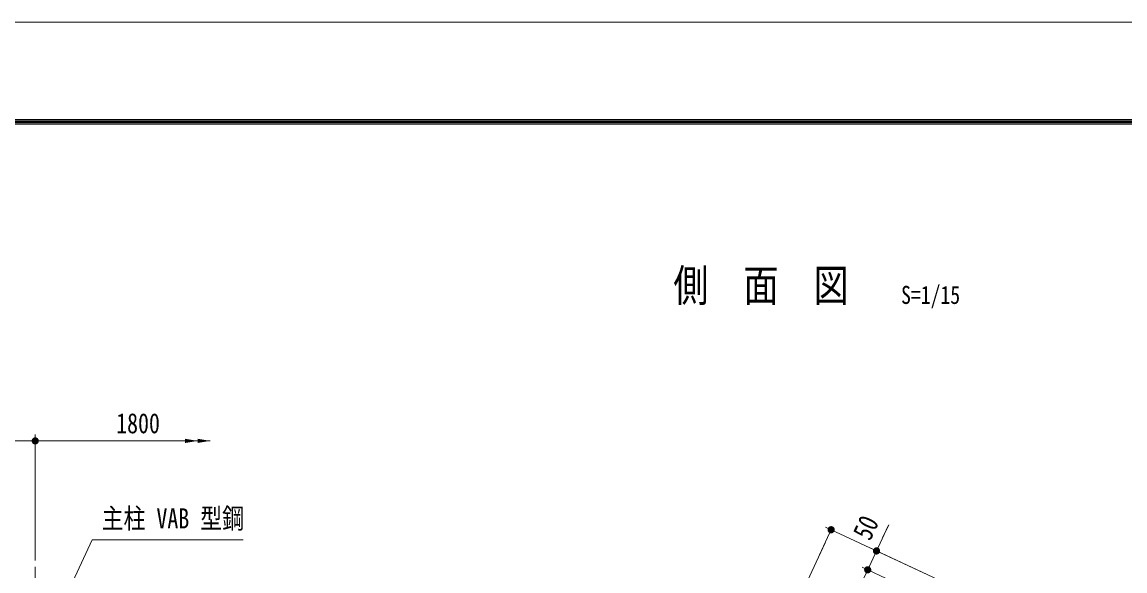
# Model space of a CAD drawing. Units: millimetres, scale not verified. Extents: x -4455 to 4455, y -3150 to 3150.
# Drawn here: x -1525 to 1118, y 1837 to 3150 of the extents above; entities that cross this region are included whole.
import ezdxf
from ezdxf.enums import TextEntityAlignment as Align

# ---------------------------------------------------------------- set-up
doc = ezdxf.new("R2010")
doc.units = ezdxf.units.MM
doc.header["$LTSCALE"] = 30
doc.linetypes.add('USER1', pattern=[2, 1.25, -0.25, 0.25, -0.25])
doc.linetypes.add('USER2', pattern=[1.125, 0.75, -0.125, 0.125, -0.125])
for name, color, linetype, lineweight in [('0-0_D-STR-TXT', 3, 'Continuous', 13), ('0-2_D-STR-DIM', 4, 'Continuous', 13), ('0-3_D-BMK', 2, 'USER2', 13), ('0-E_SUNPOU', 1, 'Continuous', 18), ('1-2_D-TTL', 7, 'Continuous', 9)]:
    doc.layers.add(name, color=color, linetype=linetype, lineweight=lineweight)
doc.layers.add('0-8_D-TTL-TXT', color=7, linetype='Continuous')
doc.styles.add('ＭＳ ゴシック', font='')
doc.styles.get('ＭＳ ゴシック').set_extended_font_data('MS Gothic')

# ---------------------------------------------------------------- blocks, each defined once
blk = doc.blocks.new('M1')
at = {"layer": '0-E_SUNPOU'}
blk.add_line((-7.5, 0), (-57.86, 0), dxfattribs=at)
for points in [[(0, 0), (-7.5, 0), (-7.44, 0.94)], [(0, 0), (-7.44, -0.94), (-7.5, 0)], [(0, 0), (-7.44, 0.94), (-7.26, 1.87)], [(0, 0), (-7.26, -1.87), (-7.44, -0.94)], [(0, 0), (-7.26, 1.87), (-6.97, 2.76)], [(0, 0), (-6.97, -2.76), (-7.26, -1.87)], [(0, 0), (-6.97, 2.76), (-6.57, 3.61)], [(0, 0), (-6.57, -3.61), (-6.97, -2.76)], [(0, 0), (-6.57, 3.61), (-6.07, 4.41)], [(0, 0), (-6.07, -4.41), (-6.57, -3.61)], [(0, 0), (-6.07, 4.41), (-5.47, 5.13)], [(0, 0), (-5.47, -5.13), (-6.07, -4.41)], [(0, 0), (-5.47, 5.13), (-4.78, 5.78)], [(0, 0), (-4.78, -5.78), (-5.47, -5.13)], [(0, 0), (-4.78, 5.78), (-4.02, 6.33)], [(0, 0), (-4.02, -6.33), (-4.78, -5.78)], [(0, 0), (-4.02, 6.33), (-3.19, 6.79)], [(0, 0), (-3.19, -6.79), (-4.02, -6.33)], [(0, 0), (-3.19, 6.79), (-2.32, 7.13)], [(0, 0), (-2.32, -7.13), (-3.19, -6.79)], [(0, 0), (-2.32, 7.13), (-1.41, 7.37)], [(0, 0), (-1.41, -7.37), (-2.32, -7.13)], [(0, 0), (-1.41, 7.37), (-0.47, 7.49)], [(0, 0), (-0.47, -7.49), (-1.41, -7.37)], [(0, 0), (-0.47, 7.49), (0.47, 7.49)], [(0, 0), (0.47, -7.49), (-0.47, -7.49)], [(0, 0), (0.47, 7.49), (1.41, 7.37)], [(0, 0), (1.41, 7.37), (2.32, 7.13)], [(0, 0), (2.32, 7.13), (3.19, 6.79)], [(0, 0), (3.19, 6.79), (4.02, 6.33)], [(0, 0), (4.02, 6.33), (4.78, 5.78)], [(0, 0), (4.78, 5.78), (5.47, 5.13)], [(0, 0), (5.47, 5.13), (6.07, 4.41)], [(0, 0), (6.07, 4.41), (6.57, 3.61)], [(0, 0), (6.57, 3.61), (6.97, 2.76)], [(0, 0), (6.97, 2.76), (7.26, 1.87)], [(0, 0), (7.26, 1.87), (7.44, 0.94)], [(0, 0), (7.44, 0.94), (7.5, 0)], [(0, 0), (1.41, -7.37), (0.47, -7.49)], [(0, 0), (2.32, -7.13), (1.41, -7.37)], [(0, 0), (3.19, -6.79), (2.32, -7.13)], [(0, 0), (4.02, -6.33), (3.19, -6.79)], [(0, 0), (4.78, -5.78), (4.02, -6.33)], [(0, 0), (5.47, -5.13), (4.78, -5.78)], [(0, 0), (6.07, -4.41), (5.47, -5.13)], [(0, 0), (6.57, -3.61), (6.07, -4.41)], [(0, 0), (6.97, -2.76), (6.57, -3.61)], [(0, 0), (7.26, -1.87), (6.97, -2.76)], [(0, 0), (7.44, -0.94), (7.26, -1.87)], [(0, 0), (7.5, 0), (7.44, -0.94)]]:
    blk.add_solid(points, dxfattribs=at)

msp = doc.modelspace()

# ---------------------------------------------------------------- linework, layer by layer
at = {"layer": '0-0_D-STR-TXT', "color": 7, "lineweight": 9}
msp.add_lwpolyline([(-994.7, 1911.09), (-1356.87, 1911.09), (-1470.33, 1666.95)], dxfattribs=at)
at = {"layer": '0-2_D-STR-DIM', "color": 1, "lineweight": 18}
for p, q in [((-1493.02, 1861.63), (-1493.02, 2162.89)), ((668.95, 1816.19), (400.1, 1941.56)), ((537.03, 1915.77), (551.61, 1947.04)), ((399.11, 1903.95), (238.09, 1558.65)), ((501.32, 1839.19), (522.45, 1884.5)), ((668.95, 1816.19), (508.85, 1890.84)), ((647.82, 1770.87), (487.72, 1845.53)), ((647.82, 1770.87), (487.72, 1845.53))]:
    msp.add_line(p, q, dxfattribs=at)
at = {"layer": '0-2_D-STR-DIM', "color": 1}
for p, q in [((-1488.59, 2147.89), (-1101.66, 2147.89)), ((-1093.62, 2147.89), (-1135.46, 2147.89))]:
    msp.add_line(p, q, dxfattribs=at)
at = {"layer": '0-2_D-STR-DIM', "color": 7, "lineweight": 9}
for p, q in [((-1160.22, 2147.89), (-1105.59, 2147.89)), ((-1128.68, 2147.89), (-1074.05, 2147.89))]:
    msp.add_line(p, q, dxfattribs=at)
at = {"layer": '0-2_D-STR-DIM', "color": 7}
for points in [[(-1134.05, 2152.89), (-1134.05, 2142.89), (-1104.05, 2147.89)], [(-1104.05, 2152.89), (-1104.05, 2142.89), (-1074.05, 2147.89)]]:
    msp.add_solid(points, dxfattribs=at)
at = {"layer": '0-3_D-BMK', "linetype": 'USER1'}
msp.add_line((-1493.02, 1846.63), (-1493.02, -435.83), dxfattribs=at)
at = {"layer": '1-2_D-TTL', "color": 2, "lineweight": 18}
msp.add_lwpolyline([(-4454.62, 3150.24), (4455.08, 3150.24), (4455.08, -3150.19), (-4454.62, -3150.19)], close=True, dxfattribs=at)
at = {"layer": '1-2_D-TTL'}
for points in [[(-4168.24, 2916.89), (4168.69, 2916.89), (4168.69, -2916.84), (-4168.24, -2916.84)], [(-4165.59, 2914.24), (4166.04, 2914.24), (4166.04, -2914.19), (-4165.59, -2914.19)], [(-4162.93, 2911.59), (4163.39, 2911.59), (4163.39, -2911.54), (-4162.93, -2911.54)], [(-4160.28, 2908.94), (4160.74, 2908.94), (4160.74, -2908.88), (-4160.28, -2908.88)], [(-4157.63, 2906.28), (4158.09, 2906.28), (4158.09, -2906.23), (-4157.63, -2906.23)]]:
    msp.add_lwpolyline(points, close=True, dxfattribs=at)

# ---------------------------------------------------------------- block references
at = {"layer": '0-2_D-STR-DIM', "xscale": 1.15, "yscale": 1.15}
msp.add_blockref('M1', (-1493.02, 2147.89), dxfattribs=at)
for p, rotation in [((413.69, 1935.22), 65), ((522.45, 1884.5), 245), ((501.32, 1839.19), 65), ((501.32, 1839.19), 65)]:
    msp.add_blockref('M1', p, dxfattribs=dict(at, rotation=rotation))

# ---------------------------------------------------------------- texts
at = {"layer": '0-0_D-STR-TXT', "style": 'ＭＳ ゴシック', "width": 0.8}
msp.add_text('主柱 VAB 型鋼', height=48.17, dxfattribs=at).set_placement((-1333.94, 1923.81), align=Align.BOTTOM_LEFT)
at = {"layer": '0-2_D-STR-DIM', "color": 3, "style": 'ＭＳ ゴシック', "width": 0.8}
msp.add_text('1800', height=48.17, dxfattribs=at).set_placement((-1299.12, 2151.55), align=Align.BOTTOM_LEFT)
msp.add_text('50', height=48.17, rotation=65, dxfattribs=at).set_placement((520.29, 1900.33), align=Align.BOTTOM_LEFT)
at = {"layer": '0-8_D-TTL-TXT', "style": 'ＭＳ ゴシック', "width": 0.8}
msp.add_text('側\u3000面\u3000図', height=76.98, dxfattribs=at).set_placement((35.66, 2458.26), align=Align.BOTTOM_LEFT)
at = {"layer": '0-8_D-TTL-TXT', "color": 3, "style": 'ＭＳ ゴシック', "width": 0.8}
msp.add_text('S=1/15', height=43.33, dxfattribs=at).set_placement((581.25, 2462.64), align=Align.BOTTOM_LEFT)

doc.saveas('drawing.dxf')
